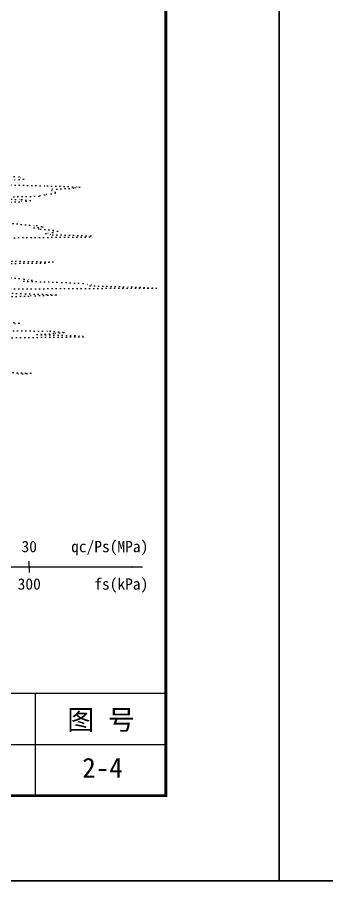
# Model space of a CAD drawing. Extents: x -37 to 3540, y -1485 to 297.
# Drawn here: x 1682.5 to 1737.1, y 0 to 152.2 of the extents above; entities that cross this region are included whole.
import ezdxf
from ezdxf.enums import TextEntityAlignment as Align

# ---------------------------------------------------------------- set-up
doc = ezdxf.new("R2010")
doc.units = 0
doc.linetypes.add('DOT', pattern=[6.35, 0, -6.35])
doc.layers.get('0').update_dxf_attribs({"linetype": 'CONTINUOUS'})
for name, color, linetype in [('CURVE', 200, 'CONTINUOUS'), ('FRAME', 7, 'CONTINUOUS'), ('RULER', 7, 'CONTINUOUS')]:
    doc.layers.add(name, color=color, linetype=linetype)
doc.styles.add('ST', font='')
doc.styles.get('ST').set_extended_font_data('SimSun')

# ---------------------------------------------------------------- blocks, each defined once
blk = doc.blocks.new('图签_A3长')
for p, q in [((0, 18), (-380, 18)), ((-23, 0), (-23, 18)), ((0, 0), (0, 18)), ((-320, 9), (0, 9)), ((-380, 0), (0, 0))]:
    blk.add_line(p, q)
at = {"style": 'ST'}
blk.add_text('图 号', height=3.5, dxfattribs=at).set_placement((-11.42, 13.36), align=Align.MIDDLE_CENTER)
for tag, p in [('01＿单位名称', (-349.98, 8.36)), ('02＿工程名称', (-271.3, 5.16)), ('04＿工程编号', (-176.51, 4.65)), ('05＿日期', (-35.59, 4.65)), ('06＿图号', (-11.16, 4.91))]:
    blk.add_attdef(tag, text='', height=3.5, dxfattribs=at).set_placement(p, align=Align.MIDDLE_CENTER)
at = {"style": 'ST', "width": 0.85}
blk.add_attdef('03＿图件名称', text='', height=3, dxfattribs=at).set_placement((-205.49, 5.05), align=Align.MIDDLE_CENTER)
blk = doc.blocks.new('Arrow')
for points in [[(-3.984779, 0.348623), (0, 0), (-3.189535, 0)], [(-3.189535, 0), (0, 0), (-3.984779, -0.348623)]]:
    blk.add_solid(points)

msp = doc.modelspace()

# ---------------------------------------------------------------- linework, layer by layer
at = {"layer": 'CURVE', "color": 100, "linetype": 'DOT', "ltscale": 0.1}
for points in [[(1679.83, 124.24), (1682.86, 124.03), (1683.05, 123.84), (1683.62, 123.63), (1681.87, 123.44)], [(1680.7, 122.63), (1687.88, 122.44), (1693.53, 122.24), (1692.44, 122.03), (1688.71, 121.84), (1688.59, 121.63), (1689.17, 121.44), (1689.26, 121.24), (1688.5, 121.03), (1687.35, 120.84), (1686.33, 120.63), (1678.46, 120.44)], [(1677.11, 120.24), (1683.33, 120.03), (1684.84, 119.84), (1682.89, 119.63), (1676.87, 119.44)], [(1681.8, 115.84), (1683.26, 115.63), (1685.98, 115.44), (1686.98, 115.24), (1685.52, 115.03), (1686.66, 114.84), (1688.91, 114.63), (1689.64, 114.44), (1688.74, 114.24), (1687.58, 114.03), (1688.8, 113.84), (1695.72, 113.63), (1695.29, 113.44), (1675.05, 113.24)], [(1678.65, 109.24), (1688.82, 109.03), (1687.39, 108.84), (1666.02, 108.63)], [(1681.43, 106.24), (1683.79, 106.03), (1685.11, 105.84), (1683.68, 105.63), (1690.42, 105.44), (1694.19, 105.24), (1695.62, 105.03), (1695.42, 104.84), (1702.73, 104.63), (1707.07, 104.44), (1672.4, 104.24)], [(1678.02, 103.63), (1684.04, 103.44), (1689.4, 103.24), (1684.56, 103.03), (1678.06, 102.84)], [(1681.22, 98.43), (1682.88, 98.24), (1681.64, 98.03)], [(1668.65, 97.03), (1688.34, 96.84), (1690.75, 96.63), (1688.95, 96.43), (1686.08, 96.24), (1694.04, 96.03), (1694.17, 95.84), (1676.39, 95.63)], [(1679.61, 89.63), (1684.95, 89.43), (1682.11, 89.24)]]:
    msp.add_lwpolyline(points, dxfattribs=at)
at = {"layer": 'FRAME', "color": 245, "linetype": 'Continuous'}
msp.add_line((2063.15, 0), (1322.94, 0), dxfattribs=at)
for points in [[(1308.75, 0), (1728.75, 0), (1728.75, 297), (1308.75, 297)], [(1728.75, 0), (2148.75, 0), (2148.75, 297), (1728.75, 297)]]:
    msp.add_lwpolyline(points, close=True, dxfattribs=at)
at = {"layer": 'FRAME', "linetype": 'Continuous', "const_width": 0.5}
msp.add_lwpolyline([(1328.75, 15), (1708.75, 15), (1708.75, 282), (1328.75, 282)], close=True, dxfattribs=at)
at = {"layer": 'RULER', "linetype": 'Continuous'}
for points in [[(1654.66, 55.29), (1704.66, 55.29)], [(1684.66, 55.29), (1684.66, 56.29)], [(1684.66, 55.29), (1684.66, 54.29)]]:
    msp.add_lwpolyline(points, dxfattribs=at)

# ---------------------------------------------------------------- block references
at = {"layer": 'FRAME'}
ref = msp.add_blockref('图签_A3长', (1708.75, 15), dxfattribs=at)
ref.add_attrib('06＿图号', '2-4', dxfattribs={"layer": '0', "height": 3.5, "style": 'ST'}).set_placement((1697.59, 19.91), align=Align.MIDDLE_CENTER)
at = {"layer": 'RULER', "xscale": 0.55, "yscale": 0.55, "zscale": 0.55}
msp.add_blockref('Arrow', (1704.66, 55.29), dxfattribs=at)

# ---------------------------------------------------------------- texts
at = {"layer": 'RULER', "style": 'ST'}
msp.add_text('30', height=2, dxfattribs=at).set_placement((1684.66, 57.29), align=Align.BOTTOM_CENTER)
msp.add_text('qc/Ps(MPa)', height=2, dxfattribs=at).set_placement((1705.66, 57.29), align=Align.BOTTOM_RIGHT)
msp.add_text('300', height=2, dxfattribs=at).set_placement((1684.66, 53.29), align=Align.TOP_CENTER)
msp.add_text('fs(kPa)', height=2, dxfattribs=at).set_placement((1705.66, 53.29), align=Align.TOP_RIGHT)

doc.saveas('drawing.dxf')
